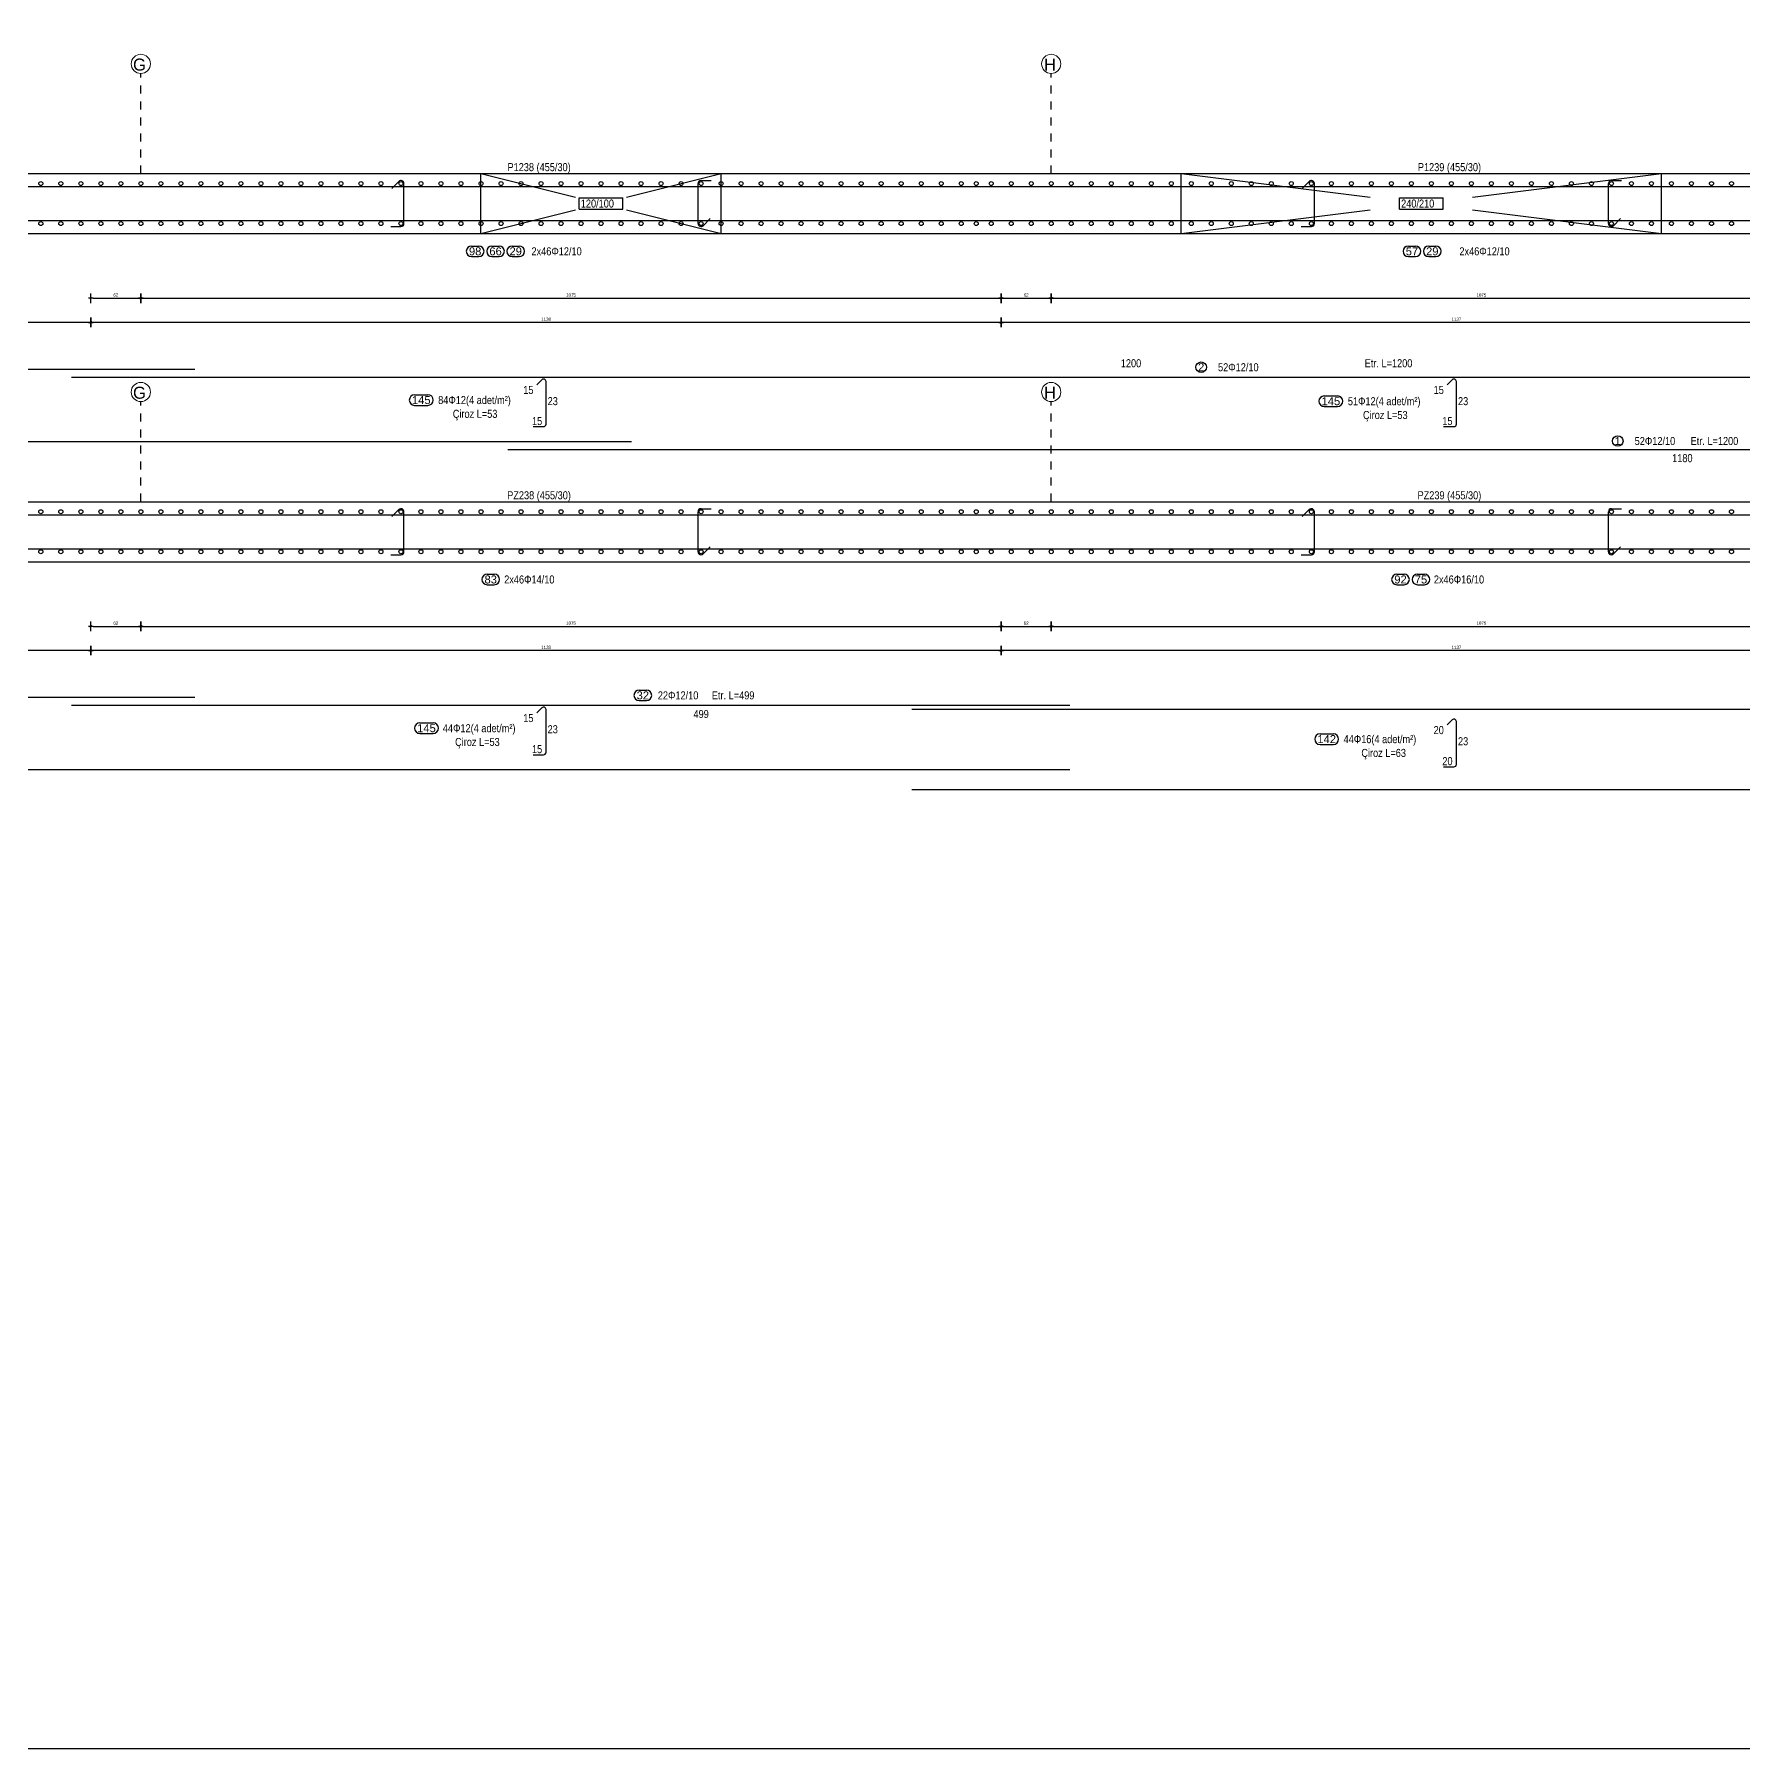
# Model space of a CAD drawing. Header units: metres. Extents: x 419734 to 420376, y 4564732 to 4565123.
# Drawn here: x 420136.75 to 420158.11, y 4564863.89 to 4564885.31 of the extents above; entities that cross this region are included whole.
import ezdxf

# ---------------------------------------------------------------- set-up
doc = ezdxf.new("R2010")
doc.units = ezdxf.units.M
doc.linetypes.add('TRATTO-PUNTO', pattern=[1, 0.5, -0.25, 0, -0.25])
doc.layers.get('Defpoints').update_dxf_attribs({"color": 5})
for name, color, linetype in [('Standart', 7, 'Continuous'), ('SW_ASSI', 7, 'TRATTO-PUNTO'), ('SW_DIM', 33, 'Continuous'), ('SW_SEZIONI-ARMATURA', 3, 'Continuous'), ('SW_SEZIONI_CARPENTERIA', 4, 'Continuous'), ('SW_TXT_TESTI', 1, 'Continuous'), ('SW_VISTE', 1, 'Continuous')]:
    doc.layers.add(name, color=color, linetype=linetype)
doc.styles.add('arial_1_18', font='arial.ttf', dxfattribs={"height": 0.2})
doc.styles.add('SWS', font='ARIALN.TTF')
doc.dimstyles.new('DIM-SW-20_cm', dxfattribs={"dimtxt": 0.04, "dimasz": 0.03, "dimexe": 0.125, "dimexo": 0.125, "dimgap": 0.02, "dimtad": 1, "dimdec": 0, "dimlfac": 100, "dimzin": 1, "dimdsep": 46, "dimtxsty": 'SWS', "dimblk1": 'D', "dimblk2": 'D', "dimsah": 1, "dimcen": 0.003, "dimdle": 0.0625, "dimse1": 1, "dimse2": 1, "dimclrd": 256, "dimclre": 256, "dimclrt": 256, "dimazin": 0, "dimtfac": 0.75, "dimtdec": 0, "dimtmove": 1, "dimatfit": 3, "dimldrblk": 'D', "dimfxl": 0.125, "dimtvp": 1.5, "dimtolj": 1, "dimtzin": 0, "dimarcsym": 0})

# ---------------------------------------------------------------- blocks, each defined once
blk = doc.blocks.new('D')
for p, q in [((-1, 0), (1, 0)), ((0, 2), (0, -2))]:
    blk.add_line(p, q)
at = {"const_width": 0.141}
blk.add_lwpolyline([(0.48, 0.48), (-0.48, -0.48)], dxfattribs=at)
blk = doc.blocks.new('*D1572')
at = {"layer": 'Defpoints', "color": 0, "transparency": 16777216}
for p in [(420137.455, 4564882.066), (420138.08, 4564882.066), (420138.08, 4564882.016)]:
    blk.add_point(p, dxfattribs=at)
at = {"layer": 'SW_DIM', "lineweight": -2, "transparency": 16777216}
blk.add_line((420137.485, 4564882.016), (420138.05, 4564882.016), dxfattribs=at)
at = {"layer": 'SW_DIM', "lineweight": -2, "transparency": 16777216, "xscale": 0.03, "yscale": 0.03, "zscale": 0.03, "rotation": 180}
blk.add_blockref('D', (420137.455, 4564882.016), dxfattribs=at)
at = {"layer": 'SW_DIM', "lineweight": -2, "transparency": 16777216, "xscale": 0.03, "yscale": 0.03, "zscale": 0.03}
blk.add_blockref('D', (420138.08, 4564882.016), dxfattribs=at)
at = {"layer": 'SW_DIM', "transparency": 16777216, "insert": (420137.767, 4564882.056), "char_height": 0.04, "attachment_point": 5, "style": 'SWS'}
blk.add_mtext('\\A1;62', dxfattribs=at)
blk = doc.blocks.new('*D1573')
at = {"layer": 'Defpoints', "color": 0, "transparency": 16777216}
for p in [(420138.08, 4564882.066), (420148.83, 4564882.066), (420148.83, 4564882.016)]:
    blk.add_point(p, dxfattribs=at)
at = {"layer": 'SW_DIM', "lineweight": -2, "transparency": 16777216}
blk.add_line((420138.11, 4564882.016), (420148.8, 4564882.016), dxfattribs=at)
at = {"layer": 'SW_DIM', "lineweight": -2, "transparency": 16777216, "xscale": 0.03, "yscale": 0.03, "zscale": 0.03, "rotation": 180}
blk.add_blockref('D', (420138.08, 4564882.016), dxfattribs=at)
at = {"layer": 'SW_DIM', "lineweight": -2, "transparency": 16777216, "xscale": 0.03, "yscale": 0.03, "zscale": 0.03}
blk.add_blockref('D', (420148.83, 4564882.016), dxfattribs=at)
at = {"layer": 'SW_DIM', "transparency": 16777216, "insert": (420143.455, 4564882.056), "char_height": 0.04, "attachment_point": 5, "style": 'SWS'}
blk.add_mtext('\\A1;1075', dxfattribs=at)
blk = doc.blocks.new('*D1574')
at = {"layer": 'Defpoints', "color": 0, "transparency": 16777216}
for p in [(420148.83, 4564882.066), (420149.455, 4564882.066), (420149.455, 4564882.016)]:
    blk.add_point(p, dxfattribs=at)
at = {"layer": 'SW_DIM', "lineweight": -2, "transparency": 16777216}
blk.add_line((420148.86, 4564882.016), (420149.425, 4564882.016), dxfattribs=at)
at = {"layer": 'SW_DIM', "lineweight": -2, "transparency": 16777216, "xscale": 0.03, "yscale": 0.03, "zscale": 0.03, "rotation": 180}
blk.add_blockref('D', (420148.83, 4564882.016), dxfattribs=at)
at = {"layer": 'SW_DIM', "lineweight": -2, "transparency": 16777216, "xscale": 0.03, "yscale": 0.03, "zscale": 0.03}
blk.add_blockref('D', (420149.455, 4564882.016), dxfattribs=at)
at = {"layer": 'SW_DIM', "transparency": 16777216, "insert": (420149.142, 4564882.056), "char_height": 0.04, "attachment_point": 5, "style": 'SWS'}
blk.add_mtext('\\A1;62', dxfattribs=at)
blk = doc.blocks.new('*D1575')
at = {"layer": 'Defpoints', "color": 0, "transparency": 16777216}
for p in [(420149.455, 4564882.066), (420160.205, 4564882.066), (420160.205, 4564882.016)]:
    blk.add_point(p, dxfattribs=at)
at = {"layer": 'SW_DIM', "lineweight": -2, "transparency": 16777216}
blk.add_line((420149.485, 4564882.016), (420160.175, 4564882.016), dxfattribs=at)
at = {"layer": 'SW_DIM', "lineweight": -2, "transparency": 16777216, "xscale": 0.03, "yscale": 0.03, "zscale": 0.03, "rotation": 180}
blk.add_blockref('D', (420149.455, 4564882.016), dxfattribs=at)
at = {"layer": 'SW_DIM', "lineweight": -2, "transparency": 16777216, "xscale": 0.03, "yscale": 0.03, "zscale": 0.03}
blk.add_blockref('D', (420160.205, 4564882.016), dxfattribs=at)
at = {"layer": 'SW_DIM', "transparency": 16777216, "insert": (420154.83, 4564882.056), "char_height": 0.04, "attachment_point": 5, "style": 'SWS'}
blk.add_mtext('\\A1;1075', dxfattribs=at)
blk = doc.blocks.new('*D1579')
at = {"layer": 'Defpoints', "color": 0, "transparency": 16777216}
for p in [(420148.83, 4564881.764), (420148.83, 4564881.714), (420160.205, 4564881.764)]:
    blk.add_point(p, dxfattribs=at)
at = {"layer": 'SW_DIM', "lineweight": -2, "transparency": 16777216}
blk.add_line((420160.175, 4564881.714), (420148.86, 4564881.714), dxfattribs=at)
at = {"layer": 'SW_DIM', "lineweight": -2, "transparency": 16777216, "xscale": 0.03, "yscale": 0.03, "zscale": 0.03, "rotation": 180}
blk.add_blockref('D', (420148.83, 4564881.714), dxfattribs=at)
at = {"layer": 'SW_DIM', "lineweight": -2, "transparency": 16777216, "xscale": 0.03, "yscale": 0.03, "zscale": 0.03}
blk.add_blockref('D', (420160.205, 4564881.714), dxfattribs=at)
at = {"layer": 'SW_DIM', "transparency": 16777216, "insert": (420154.518, 4564881.754), "char_height": 0.04, "attachment_point": 5, "style": 'SWS'}
blk.add_mtext('\\A1;1137', dxfattribs=at)
blk = doc.blocks.new('*D1580')
at = {"layer": 'Defpoints', "color": 0, "transparency": 16777216}
for p in [(420137.455, 4564881.764), (420137.455, 4564881.714), (420148.83, 4564881.764)]:
    blk.add_point(p, dxfattribs=at)
at = {"layer": 'SW_DIM', "lineweight": -2, "transparency": 16777216}
blk.add_line((420148.8, 4564881.714), (420137.485, 4564881.714), dxfattribs=at)
at = {"layer": 'SW_DIM', "lineweight": -2, "transparency": 16777216, "xscale": 0.03, "yscale": 0.03, "zscale": 0.03, "rotation": 180}
blk.add_blockref('D', (420137.455, 4564881.714), dxfattribs=at)
at = {"layer": 'SW_DIM', "lineweight": -2, "transparency": 16777216, "xscale": 0.03, "yscale": 0.03, "zscale": 0.03}
blk.add_blockref('D', (420148.83, 4564881.714), dxfattribs=at)
at = {"layer": 'SW_DIM', "transparency": 16777216, "insert": (420143.143, 4564881.754), "char_height": 0.04, "attachment_point": 5, "style": 'SWS'}
blk.add_mtext('\\A1;1138', dxfattribs=at)
blk = doc.blocks.new('*D1581')
at = {"layer": 'Defpoints', "color": 0, "transparency": 16777216}
for p in [(420125.142, 4564881.764), (420125.142, 4564881.714), (420137.455, 4564881.764)]:
    blk.add_point(p, dxfattribs=at)
at = {"layer": 'SW_DIM', "lineweight": -2, "transparency": 16777216}
blk.add_line((420137.425, 4564881.714), (420125.172, 4564881.714), dxfattribs=at)
at = {"layer": 'SW_DIM', "lineweight": -2, "transparency": 16777216, "xscale": 0.03, "yscale": 0.03, "zscale": 0.03, "rotation": 180}
blk.add_blockref('D', (420125.142, 4564881.714), dxfattribs=at)
at = {"layer": 'SW_DIM', "lineweight": -2, "transparency": 16777216, "xscale": 0.03, "yscale": 0.03, "zscale": 0.03}
blk.add_blockref('D', (420137.455, 4564881.714), dxfattribs=at)
at = {"layer": 'SW_DIM', "transparency": 16777216, "insert": (420131.299, 4564881.754), "char_height": 0.04, "attachment_point": 5, "style": 'SWS'}
blk.add_mtext('\\A1;1231', dxfattribs=at)
blk = doc.blocks.new('*D1585')
at = {"layer": 'Defpoints', "color": 0, "transparency": 16777216}
for p in [(420148.83, 4564877.664), (420148.83, 4564877.614), (420160.205, 4564877.664)]:
    blk.add_point(p, dxfattribs=at)
at = {"layer": 'SW_DIM', "lineweight": -2, "transparency": 16777216}
blk.add_line((420160.175, 4564877.614), (420148.86, 4564877.614), dxfattribs=at)
at = {"layer": 'SW_DIM', "lineweight": -2, "transparency": 16777216, "xscale": 0.03, "yscale": 0.03, "zscale": 0.03, "rotation": 180}
blk.add_blockref('D', (420148.83, 4564877.614), dxfattribs=at)
at = {"layer": 'SW_DIM', "lineweight": -2, "transparency": 16777216, "xscale": 0.03, "yscale": 0.03, "zscale": 0.03}
blk.add_blockref('D', (420160.205, 4564877.614), dxfattribs=at)
at = {"layer": 'SW_DIM', "transparency": 16777216, "insert": (420154.518, 4564877.654), "char_height": 0.04, "attachment_point": 5, "style": 'SWS'}
blk.add_mtext('\\A1;1137', dxfattribs=at)
blk = doc.blocks.new('*D1586')
at = {"layer": 'Defpoints', "color": 0, "transparency": 16777216}
for p in [(420137.455, 4564877.664), (420137.455, 4564877.614), (420148.83, 4564877.664)]:
    blk.add_point(p, dxfattribs=at)
at = {"layer": 'SW_DIM', "lineweight": -2, "transparency": 16777216}
blk.add_line((420148.8, 4564877.614), (420137.485, 4564877.614), dxfattribs=at)
at = {"layer": 'SW_DIM', "lineweight": -2, "transparency": 16777216, "xscale": 0.03, "yscale": 0.03, "zscale": 0.03, "rotation": 180}
blk.add_blockref('D', (420137.455, 4564877.614), dxfattribs=at)
at = {"layer": 'SW_DIM', "lineweight": -2, "transparency": 16777216, "xscale": 0.03, "yscale": 0.03, "zscale": 0.03}
blk.add_blockref('D', (420148.83, 4564877.614), dxfattribs=at)
at = {"layer": 'SW_DIM', "transparency": 16777216, "insert": (420143.143, 4564877.654), "char_height": 0.04, "attachment_point": 5, "style": 'SWS'}
blk.add_mtext('\\A1;1138', dxfattribs=at)
blk = doc.blocks.new('*D1587')
at = {"layer": 'Defpoints', "color": 0, "transparency": 16777216}
for p in [(420125.142, 4564877.664), (420125.142, 4564877.614), (420137.455, 4564877.664)]:
    blk.add_point(p, dxfattribs=at)
at = {"layer": 'SW_DIM', "lineweight": -2, "transparency": 16777216}
blk.add_line((420137.425, 4564877.614), (420125.172, 4564877.614), dxfattribs=at)
at = {"layer": 'SW_DIM', "lineweight": -2, "transparency": 16777216, "xscale": 0.03, "yscale": 0.03, "zscale": 0.03, "rotation": 180}
blk.add_blockref('D', (420125.142, 4564877.614), dxfattribs=at)
at = {"layer": 'SW_DIM', "lineweight": -2, "transparency": 16777216, "xscale": 0.03, "yscale": 0.03, "zscale": 0.03}
blk.add_blockref('D', (420137.455, 4564877.614), dxfattribs=at)
at = {"layer": 'SW_DIM', "transparency": 16777216, "insert": (420131.299, 4564877.654), "char_height": 0.04, "attachment_point": 5, "style": 'SWS'}
blk.add_mtext('\\A1;1231', dxfattribs=at)
blk = doc.blocks.new('*D1588')
at = {"layer": 'Defpoints', "color": 0, "transparency": 16777216}
for p in [(420137.455, 4564877.966), (420138.08, 4564877.966), (420138.08, 4564877.916)]:
    blk.add_point(p, dxfattribs=at)
at = {"layer": 'SW_DIM', "lineweight": -2, "transparency": 16777216}
blk.add_line((420137.485, 4564877.916), (420138.05, 4564877.916), dxfattribs=at)
at = {"layer": 'SW_DIM', "lineweight": -2, "transparency": 16777216, "xscale": 0.03, "yscale": 0.03, "zscale": 0.03, "rotation": 180}
blk.add_blockref('D', (420137.455, 4564877.916), dxfattribs=at)
at = {"layer": 'SW_DIM', "lineweight": -2, "transparency": 16777216, "xscale": 0.03, "yscale": 0.03, "zscale": 0.03}
blk.add_blockref('D', (420138.08, 4564877.916), dxfattribs=at)
at = {"layer": 'SW_DIM', "transparency": 16777216, "insert": (420137.767, 4564877.956), "char_height": 0.04, "attachment_point": 5, "style": 'SWS'}
blk.add_mtext('\\A1;62', dxfattribs=at)
blk = doc.blocks.new('*D1589')
at = {"layer": 'Defpoints', "color": 0, "transparency": 16777216}
for p in [(420138.08, 4564877.966), (420148.83, 4564877.966), (420148.83, 4564877.916)]:
    blk.add_point(p, dxfattribs=at)
at = {"layer": 'SW_DIM', "lineweight": -2, "transparency": 16777216}
blk.add_line((420138.11, 4564877.916), (420148.8, 4564877.916), dxfattribs=at)
at = {"layer": 'SW_DIM', "lineweight": -2, "transparency": 16777216, "xscale": 0.03, "yscale": 0.03, "zscale": 0.03, "rotation": 180}
blk.add_blockref('D', (420138.08, 4564877.916), dxfattribs=at)
at = {"layer": 'SW_DIM', "lineweight": -2, "transparency": 16777216, "xscale": 0.03, "yscale": 0.03, "zscale": 0.03}
blk.add_blockref('D', (420148.83, 4564877.916), dxfattribs=at)
at = {"layer": 'SW_DIM', "transparency": 16777216, "insert": (420143.455, 4564877.956), "char_height": 0.04, "attachment_point": 5, "style": 'SWS'}
blk.add_mtext('\\A1;1075', dxfattribs=at)
blk = doc.blocks.new('*D1590')
at = {"layer": 'Defpoints', "color": 0, "transparency": 16777216}
for p in [(420148.83, 4564877.966), (420149.455, 4564877.966), (420149.455, 4564877.916)]:
    blk.add_point(p, dxfattribs=at)
at = {"layer": 'SW_DIM', "lineweight": -2, "transparency": 16777216}
blk.add_line((420148.86, 4564877.916), (420149.425, 4564877.916), dxfattribs=at)
at = {"layer": 'SW_DIM', "lineweight": -2, "transparency": 16777216, "xscale": 0.03, "yscale": 0.03, "zscale": 0.03, "rotation": 180}
blk.add_blockref('D', (420148.83, 4564877.916), dxfattribs=at)
at = {"layer": 'SW_DIM', "lineweight": -2, "transparency": 16777216, "xscale": 0.03, "yscale": 0.03, "zscale": 0.03}
blk.add_blockref('D', (420149.455, 4564877.916), dxfattribs=at)
at = {"layer": 'SW_DIM', "transparency": 16777216, "insert": (420149.142, 4564877.956), "char_height": 0.04, "attachment_point": 5, "style": 'SWS'}
blk.add_mtext('\\A1;62', dxfattribs=at)
blk = doc.blocks.new('*D1591')
at = {"layer": 'Defpoints', "color": 0, "transparency": 16777216}
for p in [(420149.455, 4564877.966), (420160.205, 4564877.966), (420160.205, 4564877.916)]:
    blk.add_point(p, dxfattribs=at)
at = {"layer": 'SW_DIM', "lineweight": -2, "transparency": 16777216}
blk.add_line((420149.485, 4564877.916), (420160.175, 4564877.916), dxfattribs=at)
at = {"layer": 'SW_DIM', "lineweight": -2, "transparency": 16777216, "xscale": 0.03, "yscale": 0.03, "zscale": 0.03, "rotation": 180}
blk.add_blockref('D', (420149.455, 4564877.916), dxfattribs=at)
at = {"layer": 'SW_DIM', "lineweight": -2, "transparency": 16777216, "xscale": 0.03, "yscale": 0.03, "zscale": 0.03}
blk.add_blockref('D', (420160.205, 4564877.916), dxfattribs=at)
at = {"layer": 'SW_DIM', "transparency": 16777216, "insert": (420154.83, 4564877.956), "char_height": 0.04, "attachment_point": 5, "style": 'SWS'}
blk.add_mtext('\\A1;1075', dxfattribs=at)

msp = doc.modelspace()

# ---------------------------------------------------------------- linework, layer by layer
at = {"color": 0, "linetype": 'Continuous', "lineweight": 5}
for centre in [(420138.07959, 4564884.94384), (420149.45459, 4564884.94384), (420138.07959, 4564880.84384), (420149.45459, 4564880.84384)]:
    msp.add_circle(centre, 0.12, dxfattribs=at)
at = {"layer": 'Standart', "color": 2}
msp.add_lwpolyline([(420376.27637, 4564863.89188), (419946.10266, 4564863.89188), (419946.10266, 4564905.93855)], dxfattribs=at)
at = {"layer": 'SW_ASSI', "ltscale": 0.2}
for points in [[(420138.07959, 4564883.57384), (420138.07959, 4564884.82384)], [(420149.45459, 4564883.57384), (420149.45459, 4564884.82384)], [(420138.07959, 4564879.47384), (420138.07959, 4564880.72384)], [(420149.45459, 4564879.47384), (420149.45459, 4564880.72384)]]:
    msp.add_lwpolyline(points, dxfattribs=at)
at = {"layer": 'SW_SEZIONI-ARMATURA'}
for points in [[(420109.32959, 4564883.41134), (420172.09209, 4564883.41134)], [(420141.21521, 4564883.38697), (420141.30359, 4564883.47536)], [(420141.36761, 4564882.94884), (420141.36761, 4564883.44884)], [(420145.04261, 4564882.94884), (420145.04261, 4564883.44884)], [(420145.08011, 4564883.48634), (420145.20511, 4564883.48634)], [(420152.59021, 4564883.38697), (420152.67859, 4564883.47536)], [(420152.74261, 4564882.94884), (420152.74261, 4564883.44884)], [(420156.41761, 4564882.94884), (420156.41761, 4564883.44884)], [(420156.45511, 4564883.48634), (420156.58011, 4564883.48634)], [(420109.29209, 4564882.98634), (420172.05459, 4564882.98634)], [(420141.20511, 4564882.91134), (420141.33011, 4564882.91134)], [(420145.10663, 4564882.92233), (420145.19502, 4564883.01072)], [(420152.58011, 4564882.91134), (420152.70511, 4564882.91134)], [(420156.48163, 4564882.92233), (420156.57002, 4564883.01072)], [(420142.21217, 4564882.66784), (420142.30155, 4564882.66784)], [(420142.46714, 4564882.66784), (420142.55652, 4564882.66784)], [(420142.71882, 4564882.66784), (420142.8082, 4564882.66784)], [(420153.91777, 4564882.66784), (420154.00715, 4564882.66784)], [(420154.17151, 4564882.66784), (420154.26089, 4564882.66784)], [(420142.21217, 4564882.53584), (420142.30155, 4564882.53584)], [(420142.46714, 4564882.53584), (420142.55652, 4564882.53584)], [(420142.71882, 4564882.53584), (420142.8082, 4564882.53584)], [(420153.91777, 4564882.53584), (420154.00715, 4564882.53584)], [(420154.17151, 4564882.53584), (420154.26089, 4564882.53584)], [(420109.28459, 4564881.13134), (420138.75459, 4564881.13134)], [(420137.21145, 4564881.03134), (420167.21145, 4564881.03134)], [(420143.02771, 4564880.93394), (420143.0914, 4564880.99763)], [(420143.14261, 4564880.44134), (420143.14261, 4564880.97642)], [(420154.40271, 4564880.93394), (420154.4664, 4564880.99763)], [(420154.51761, 4564880.44134), (420154.51761, 4564880.97642)], [(420141.5, 4564880.80944), (420141.66708, 4564880.80944)], [(420152.86581, 4564880.79498), (420153.03289, 4564880.79498)], [(420141.5, 4564880.67744), (420141.66708, 4564880.67744)], [(420152.86581, 4564880.66298), (420153.03289, 4564880.66298)], [(420142.98011, 4564880.41134), (420143.11261, 4564880.41134)], [(420154.35511, 4564880.41134), (420154.48761, 4564880.41134)], [(420114.21024, 4564880.22634), (420144.21024, 4564880.22634)], [(420142.66709, 4564880.12634), (420172.13709, 4564880.12634)], [(420109.32959, 4564879.31134), (420172.09209, 4564879.31134)], [(420141.21521, 4564879.28697), (420141.30359, 4564879.37536)], [(420141.36761, 4564878.84884), (420141.36761, 4564879.34884)], [(420145.04261, 4564878.84884), (420145.04261, 4564879.34884)], [(420145.08011, 4564879.38634), (420145.20511, 4564879.38634)], [(420152.59021, 4564879.28697), (420152.67859, 4564879.37536)], [(420152.74261, 4564878.84884), (420152.74261, 4564879.34884)], [(420156.41761, 4564878.84884), (420156.41761, 4564879.34884)], [(420156.45511, 4564879.38634), (420156.58011, 4564879.38634)], [(420109.29209, 4564878.88634), (420172.05459, 4564878.88634)], [(420141.20511, 4564878.81134), (420141.33011, 4564878.81134)], [(420145.10663, 4564878.82233), (420145.19502, 4564878.91072)], [(420152.58011, 4564878.81134), (420152.70511, 4564878.81134)], [(420156.48163, 4564878.82233), (420156.57002, 4564878.91072)], [(420142.40678, 4564878.56784), (420142.49617, 4564878.56784)], [(420142.40678, 4564878.43584), (420142.49617, 4564878.43584)], [(420153.77454, 4564878.56784), (420153.86392, 4564878.56784)], [(420153.77454, 4564878.43584), (420153.86392, 4564878.43584)], [(420154.03034, 4564878.56784), (420154.11972, 4564878.56784)], [(420154.03034, 4564878.43584), (420154.11972, 4564878.43584)], [(420144.30734, 4564877.11934), (420144.39672, 4564877.11934)], [(420109.28459, 4564877.03134), (420138.75459, 4564877.03134)], [(420137.21145, 4564876.93134), (420149.68919, 4564876.93134)], [(420143.02771, 4564876.83394), (420143.0914, 4564876.89763)], [(420144.30734, 4564876.98734), (420144.39672, 4564876.98734)], [(420147.71385, 4564876.88134), (420172.13709, 4564876.88134)], [(420141.565, 4564876.70931), (420141.73208, 4564876.70931)], [(420143.14261, 4564876.34134), (420143.14261, 4564876.87642)], [(420154.40271, 4564876.68394), (420154.4664, 4564876.74763)], [(420154.51761, 4564876.19134), (420154.51761, 4564876.72642)], [(420141.565, 4564876.57731), (420141.73208, 4564876.57731)], [(420152.81346, 4564876.57247), (420152.98053, 4564876.57247)], [(420142.98011, 4564876.31134), (420143.11261, 4564876.31134)], [(420152.81346, 4564876.44047), (420152.98053, 4564876.44047)], [(420119.68919, 4564876.12634), (420149.68919, 4564876.12634)], [(420154.35511, 4564876.16134), (420154.48761, 4564876.16134)], [(420147.71385, 4564875.87634), (420172.13709, 4564875.87634)]]:
    msp.add_lwpolyline(points, dxfattribs=at)
for centre, radius in [((420136.83011, 4564883.44884), 0.025), ((420137.08011, 4564883.44884), 0.025), ((420137.33011, 4564883.44884), 0.025), ((420137.58011, 4564883.44884), 0.025), ((420137.83011, 4564883.44884), 0.025), ((420138.08011, 4564883.44884), 0.025), ((420138.33011, 4564883.44884), 0.025), ((420138.58011, 4564883.44884), 0.025), ((420138.83011, 4564883.44884), 0.025), ((420139.08011, 4564883.44884), 0.025), ((420139.33011, 4564883.44884), 0.025), ((420139.58011, 4564883.44884), 0.025), ((420139.83011, 4564883.44884), 0.025), ((420140.08011, 4564883.44884), 0.025), ((420140.33011, 4564883.44884), 0.025), ((420140.58011, 4564883.44884), 0.025), ((420140.83011, 4564883.44884), 0.025), ((420141.08011, 4564883.44884), 0.025), ((420141.33011, 4564883.44884), 0.025), ((420141.58011, 4564883.44884), 0.025), ((420141.83011, 4564883.44884), 0.025), ((420142.08011, 4564883.44884), 0.025), ((420142.33011, 4564883.44884), 0.025), ((420142.58011, 4564883.44884), 0.025), ((420142.83011, 4564883.44884), 0.025), ((420143.08011, 4564883.44884), 0.025), ((420143.33011, 4564883.44884), 0.025), ((420143.58011, 4564883.44884), 0.025), ((420143.83011, 4564883.44884), 0.025), ((420144.08011, 4564883.44884), 0.025), ((420144.33011, 4564883.44884), 0.025), ((420144.58011, 4564883.44884), 0.025), ((420144.83011, 4564883.44884), 0.025), ((420145.08011, 4564883.44884), 0.025), ((420145.33011, 4564883.44884), 0.025), ((420145.58011, 4564883.44884), 0.025), ((420145.83011, 4564883.44884), 0.025), ((420146.08011, 4564883.44884), 0.025), ((420146.33011, 4564883.44884), 0.025), ((420146.58011, 4564883.44884), 0.025), ((420146.83011, 4564883.44884), 0.025), ((420147.08011, 4564883.44884), 0.025), ((420147.33011, 4564883.44884), 0.025), ((420147.58011, 4564883.44884), 0.025), ((420147.83011, 4564883.44884), 0.025), ((420148.08011, 4564883.44884), 0.025), ((420148.33011, 4564883.44884), 0.025), ((420148.51761, 4564883.44884), 0.025), ((420148.70511, 4564883.44884), 0.025), ((420148.95511, 4564883.44884), 0.025), ((420149.20511, 4564883.44884), 0.025), ((420149.45511, 4564883.44884), 0.025), ((420149.70511, 4564883.44884), 0.025), ((420149.95511, 4564883.44884), 0.025), ((420150.20511, 4564883.44884), 0.025), ((420150.45511, 4564883.44884), 0.025), ((420150.70511, 4564883.44884), 0.025), ((420150.95511, 4564883.44884), 0.025), ((420151.20511, 4564883.44884), 0.025), ((420151.45511, 4564883.44884), 0.025), ((420151.70511, 4564883.44884), 0.025), ((420151.95511, 4564883.44884), 0.025), ((420152.20511, 4564883.44884), 0.025), ((420152.45511, 4564883.44884), 0.025), ((420152.70511, 4564883.44884), 0.025), ((420152.95511, 4564883.44884), 0.025), ((420153.20511, 4564883.44884), 0.025), ((420153.45511, 4564883.44884), 0.025), ((420153.70511, 4564883.44884), 0.025), ((420153.95511, 4564883.44884), 0.025), ((420154.20511, 4564883.44884), 0.025), ((420154.45511, 4564883.44884), 0.025), ((420154.70511, 4564883.44884), 0.025), ((420154.95511, 4564883.44884), 0.025), ((420155.20511, 4564883.44884), 0.025), ((420155.45511, 4564883.44884), 0.025), ((420155.70511, 4564883.44884), 0.025), ((420155.95511, 4564883.44884), 0.025), ((420156.20511, 4564883.44884), 0.025), ((420156.45511, 4564883.44884), 0.025), ((420156.70511, 4564883.44884), 0.025), ((420156.95511, 4564883.44884), 0.025), ((420157.20511, 4564883.44884), 0.025), ((420157.45511, 4564883.44884), 0.025), ((420157.70511, 4564883.44884), 0.025), ((420157.95511, 4564883.44884), 0.025), ((420136.83011, 4564882.94884), 0.025), ((420137.08011, 4564882.94884), 0.025), ((420137.33011, 4564882.94884), 0.025), ((420137.58011, 4564882.94884), 0.025), ((420137.83011, 4564882.94884), 0.025), ((420138.08011, 4564882.94884), 0.025), ((420138.33011, 4564882.94884), 0.025), ((420138.58011, 4564882.94884), 0.025), ((420138.83011, 4564882.94884), 0.025), ((420139.08011, 4564882.94884), 0.025), ((420139.33011, 4564882.94884), 0.025), ((420139.58011, 4564882.94884), 0.025), ((420139.83011, 4564882.94884), 0.025), ((420140.08011, 4564882.94884), 0.025), ((420140.33011, 4564882.94884), 0.025), ((420140.58011, 4564882.94884), 0.025), ((420140.83011, 4564882.94884), 0.025), ((420141.08011, 4564882.94884), 0.025), ((420141.33011, 4564882.94884), 0.025), ((420141.58011, 4564882.94884), 0.025), ((420141.83011, 4564882.94884), 0.025), ((420142.08011, 4564882.94884), 0.025), ((420142.33011, 4564882.94884), 0.025), ((420142.58011, 4564882.94884), 0.025), ((420142.83011, 4564882.94884), 0.025), ((420143.08011, 4564882.94884), 0.025), ((420143.33011, 4564882.94884), 0.025), ((420143.58011, 4564882.94884), 0.025), ((420143.83011, 4564882.94884), 0.025), ((420144.08011, 4564882.94884), 0.025), ((420144.33011, 4564882.94884), 0.025), ((420144.58011, 4564882.94884), 0.025), ((420144.83011, 4564882.94884), 0.025), ((420145.08011, 4564882.94884), 0.025), ((420145.33011, 4564882.94884), 0.025), ((420145.58011, 4564882.94884), 0.025), ((420145.83011, 4564882.94884), 0.025), ((420146.08011, 4564882.94884), 0.025), ((420146.33011, 4564882.94884), 0.025), ((420146.58011, 4564882.94884), 0.025), ((420146.83011, 4564882.94884), 0.025), ((420147.08011, 4564882.94884), 0.025), ((420147.33011, 4564882.94884), 0.025), ((420147.58011, 4564882.94884), 0.025), ((420147.83011, 4564882.94884), 0.025), ((420148.08011, 4564882.94884), 0.025), ((420148.33011, 4564882.94884), 0.025), ((420148.51761, 4564882.94884), 0.025), ((420148.70511, 4564882.94884), 0.025), ((420148.95511, 4564882.94884), 0.025), ((420149.20511, 4564882.94884), 0.025), ((420149.45511, 4564882.94884), 0.025), ((420149.70511, 4564882.94884), 0.025), ((420149.95511, 4564882.94884), 0.025), ((420150.20511, 4564882.94884), 0.025), ((420150.45511, 4564882.94884), 0.025), ((420150.70511, 4564882.94884), 0.025), ((420150.95511, 4564882.94884), 0.025), ((420151.20511, 4564882.94884), 0.025), ((420151.45511, 4564882.94884), 0.025), ((420151.70511, 4564882.94884), 0.025), ((420151.95511, 4564882.94884), 0.025), ((420152.20511, 4564882.94884), 0.025), ((420152.45511, 4564882.94884), 0.025), ((420152.70511, 4564882.94884), 0.025), ((420152.95511, 4564882.94884), 0.025), ((420153.20511, 4564882.94884), 0.025), ((420153.45511, 4564882.94884), 0.025), ((420153.70511, 4564882.94884), 0.025), ((420153.95511, 4564882.94884), 0.025), ((420154.20511, 4564882.94884), 0.025), ((420154.45511, 4564882.94884), 0.025), ((420154.70511, 4564882.94884), 0.025), ((420154.95511, 4564882.94884), 0.025), ((420155.20511, 4564882.94884), 0.025), ((420155.45511, 4564882.94884), 0.025), ((420155.70511, 4564882.94884), 0.025), ((420155.95511, 4564882.94884), 0.025), ((420156.20511, 4564882.94884), 0.025), ((420156.45511, 4564882.94884), 0.025), ((420156.70511, 4564882.94884), 0.025), ((420156.95511, 4564882.94884), 0.025), ((420157.20511, 4564882.94884), 0.025), ((420157.45511, 4564882.94884), 0.025), ((420157.70511, 4564882.94884), 0.025), ((420157.95511, 4564882.94884), 0.025), ((420151.3285, 4564881.15334), 0.066), ((420156.53415, 4564880.23153), 0.066), ((420136.83011, 4564879.34884), 0.025), ((420137.08011, 4564879.34884), 0.025), ((420137.33011, 4564879.34884), 0.025), ((420137.58011, 4564879.34884), 0.025), ((420137.83011, 4564879.34884), 0.025), ((420138.08011, 4564879.34884), 0.025), ((420138.33011, 4564879.34884), 0.025), ((420138.58011, 4564879.34884), 0.025), ((420138.83011, 4564879.34884), 0.025), ((420139.08011, 4564879.34884), 0.025), ((420139.33011, 4564879.34884), 0.025), ((420139.58011, 4564879.34884), 0.025), ((420139.83011, 4564879.34884), 0.025), ((420140.08011, 4564879.34884), 0.025), ((420140.33011, 4564879.34884), 0.025), ((420140.58011, 4564879.34884), 0.025), ((420140.83011, 4564879.34884), 0.025), ((420141.08011, 4564879.34884), 0.025), ((420141.33011, 4564879.34884), 0.025), ((420141.58011, 4564879.34884), 0.025), ((420141.83011, 4564879.34884), 0.025), ((420142.08011, 4564879.34884), 0.025), ((420142.33011, 4564879.34884), 0.025), ((420142.58011, 4564879.34884), 0.025), ((420142.83011, 4564879.34884), 0.025), ((420143.08011, 4564879.34884), 0.025), ((420143.33011, 4564879.34884), 0.025), ((420143.58011, 4564879.34884), 0.025), ((420143.83011, 4564879.34884), 0.025), ((420144.08011, 4564879.34884), 0.025), ((420144.33011, 4564879.34884), 0.025), ((420144.58011, 4564879.34884), 0.025), ((420144.83011, 4564879.34884), 0.025), ((420145.08011, 4564879.34884), 0.025), ((420145.33011, 4564879.34884), 0.025), ((420145.58011, 4564879.34884), 0.025), ((420145.83011, 4564879.34884), 0.025), ((420146.08011, 4564879.34884), 0.025), ((420146.33011, 4564879.34884), 0.025), ((420146.58011, 4564879.34884), 0.025), ((420146.83011, 4564879.34884), 0.025), ((420147.08011, 4564879.34884), 0.025), ((420147.33011, 4564879.34884), 0.025), ((420147.58011, 4564879.34884), 0.025), ((420147.83011, 4564879.34884), 0.025), ((420148.08011, 4564879.34884), 0.025), ((420148.33011, 4564879.34884), 0.025), ((420148.51761, 4564879.34884), 0.025), ((420148.70511, 4564879.34884), 0.025), ((420148.95511, 4564879.34884), 0.025), ((420149.20511, 4564879.34884), 0.025), ((420149.45511, 4564879.34884), 0.025), ((420149.70511, 4564879.34884), 0.025), ((420149.95511, 4564879.34884), 0.025), ((420150.20511, 4564879.34884), 0.025), ((420150.45511, 4564879.34884), 0.025), ((420150.70511, 4564879.34884), 0.025), ((420150.95511, 4564879.34884), 0.025), ((420151.20511, 4564879.34884), 0.025), ((420151.45511, 4564879.34884), 0.025), ((420151.70511, 4564879.34884), 0.025), ((420151.95511, 4564879.34884), 0.025), ((420152.20511, 4564879.34884), 0.025), ((420152.45511, 4564879.34884), 0.025), ((420152.70511, 4564879.34884), 0.025), ((420152.95511, 4564879.34884), 0.025), ((420153.20511, 4564879.34884), 0.025), ((420153.45511, 4564879.34884), 0.025), ((420153.70511, 4564879.34884), 0.025), ((420153.95511, 4564879.34884), 0.025), ((420154.20511, 4564879.34884), 0.025), ((420154.45511, 4564879.34884), 0.025), ((420154.70511, 4564879.34884), 0.025), ((420154.95511, 4564879.34884), 0.025), ((420155.20511, 4564879.34884), 0.025), ((420155.45511, 4564879.34884), 0.025), ((420155.70511, 4564879.34884), 0.025), ((420155.95511, 4564879.34884), 0.025), ((420156.20511, 4564879.34884), 0.025), ((420156.45511, 4564879.34884), 0.025), ((420156.70511, 4564879.34884), 0.025), ((420156.95511, 4564879.34884), 0.025), ((420157.20511, 4564879.34884), 0.025), ((420157.45511, 4564879.34884), 0.025), ((420157.70511, 4564879.34884), 0.025), ((420157.95511, 4564879.34884), 0.025), ((420136.83011, 4564878.84884), 0.025), ((420137.08011, 4564878.84884), 0.025), ((420137.33011, 4564878.84884), 0.025), ((420137.58011, 4564878.84884), 0.025), ((420137.83011, 4564878.84884), 0.025), ((420138.08011, 4564878.84884), 0.025), ((420138.33011, 4564878.84884), 0.025), ((420138.58011, 4564878.84884), 0.025), ((420138.83011, 4564878.84884), 0.025), ((420139.08011, 4564878.84884), 0.025), ((420139.33011, 4564878.84884), 0.025), ((420139.58011, 4564878.84884), 0.025), ((420139.83011, 4564878.84884), 0.025), ((420140.08011, 4564878.84884), 0.025), ((420140.33011, 4564878.84884), 0.025), ((420140.58011, 4564878.84884), 0.025), ((420140.83011, 4564878.84884), 0.025), ((420141.08011, 4564878.84884), 0.025), ((420141.33011, 4564878.84884), 0.025), ((420141.58011, 4564878.84884), 0.025), ((420141.83011, 4564878.84884), 0.025), ((420142.08011, 4564878.84884), 0.025), ((420142.33011, 4564878.84884), 0.025), ((420142.58011, 4564878.84884), 0.025), ((420142.83011, 4564878.84884), 0.025), ((420143.08011, 4564878.84884), 0.025), ((420143.33011, 4564878.84884), 0.025), ((420143.58011, 4564878.84884), 0.025), ((420143.83011, 4564878.84884), 0.025), ((420144.08011, 4564878.84884), 0.025), ((420144.33011, 4564878.84884), 0.025), ((420144.58011, 4564878.84884), 0.025), ((420144.83011, 4564878.84884), 0.025), ((420145.08011, 4564878.84884), 0.025), ((420145.33011, 4564878.84884), 0.025), ((420145.58011, 4564878.84884), 0.025), ((420145.83011, 4564878.84884), 0.025), ((420146.08011, 4564878.84884), 0.025), ((420146.33011, 4564878.84884), 0.025), ((420146.58011, 4564878.84884), 0.025), ((420146.83011, 4564878.84884), 0.025), ((420147.08011, 4564878.84884), 0.025), ((420147.33011, 4564878.84884), 0.025), ((420147.58011, 4564878.84884), 0.025), ((420147.83011, 4564878.84884), 0.025), ((420148.08011, 4564878.84884), 0.025), ((420148.33011, 4564878.84884), 0.025), ((420148.51761, 4564878.84884), 0.025), ((420148.70511, 4564878.84884), 0.025), ((420148.95511, 4564878.84884), 0.025), ((420149.20511, 4564878.84884), 0.025), ((420149.45511, 4564878.84884), 0.025), ((420149.70511, 4564878.84884), 0.025), ((420149.95511, 4564878.84884), 0.025), ((420150.20511, 4564878.84884), 0.025), ((420150.45511, 4564878.84884), 0.025), ((420150.70511, 4564878.84884), 0.025), ((420150.95511, 4564878.84884), 0.025), ((420151.20511, 4564878.84884), 0.025), ((420151.45511, 4564878.84884), 0.025), ((420151.70511, 4564878.84884), 0.025), ((420151.95511, 4564878.84884), 0.025), ((420152.20511, 4564878.84884), 0.025), ((420152.45511, 4564878.84884), 0.025), ((420152.70511, 4564878.84884), 0.025), ((420152.95511, 4564878.84884), 0.025), ((420153.20511, 4564878.84884), 0.025), ((420153.45511, 4564878.84884), 0.025), ((420153.70511, 4564878.84884), 0.025), ((420153.95511, 4564878.84884), 0.025), ((420154.20511, 4564878.84884), 0.025), ((420154.45511, 4564878.84884), 0.025), ((420154.70511, 4564878.84884), 0.025), ((420154.95511, 4564878.84884), 0.025), ((420155.20511, 4564878.84884), 0.025), ((420155.45511, 4564878.84884), 0.025), ((420155.70511, 4564878.84884), 0.025), ((420155.95511, 4564878.84884), 0.025), ((420156.20511, 4564878.84884), 0.025), ((420156.45511, 4564878.84884), 0.025), ((420156.70511, 4564878.84884), 0.025), ((420156.95511, 4564878.84884), 0.025), ((420157.20511, 4564878.84884), 0.025), ((420157.45511, 4564878.84884), 0.025), ((420157.70511, 4564878.84884), 0.025), ((420157.95511, 4564878.84884), 0.025)]:
    msp.add_circle(centre, radius, dxfattribs=at)
for centre, radius, start, end in [((420141.33011, 4564883.44884), 0.0375, 0, 135), ((420145.08011, 4564883.44884), 0.0375, 90, 180), ((420152.70511, 4564883.44884), 0.0375, 0, 135), ((420156.45511, 4564883.44884), 0.0375, 90, 180), ((420141.33011, 4564882.94884), 0.0375, 270, 0), ((420145.08011, 4564882.94884), 0.0375, 180, 315), ((420152.70511, 4564882.94884), 0.0375, 270, 0), ((420156.45511, 4564882.94884), 0.0375, 180, 315), ((420142.21217, 4564882.60184), 0.066, 90, 270), ((420142.30155, 4564882.60184), 0.066, 270, 90), ((420142.46714, 4564882.60184), 0.066, 90, 270), ((420142.55652, 4564882.60184), 0.066, 270, 90), ((420142.71882, 4564882.60184), 0.066, 90, 270), ((420142.8082, 4564882.60184), 0.066, 270, 90), ((420153.91777, 4564882.60184), 0.066, 90, 270), ((420154.00715, 4564882.60184), 0.066, 270, 90), ((420154.17151, 4564882.60184), 0.066, 90, 270), ((420154.26089, 4564882.60184), 0.066, 270, 90), ((420143.11261, 4564880.97642), 0.03, 0, 135), ((420154.48761, 4564880.97642), 0.03, 0, 135), ((420141.5, 4564880.74344), 0.066, 90, 270), ((420141.66708, 4564880.74344), 0.066, 270, 90), ((420152.86581, 4564880.72898), 0.066, 90, 270), ((420153.03289, 4564880.72898), 0.066, 270, 90), ((420143.11261, 4564880.44134), 0.03, 270, 0), ((420154.48761, 4564880.44134), 0.03, 270, 0), ((420141.33011, 4564879.34884), 0.0375, 0, 135), ((420145.08011, 4564879.34884), 0.0375, 90, 180), ((420152.70511, 4564879.34884), 0.0375, 0, 135), ((420156.45511, 4564879.34884), 0.0375, 90, 180), ((420141.33011, 4564878.84884), 0.0375, 270, 0), ((420145.08011, 4564878.84884), 0.0375, 180, 315), ((420152.70511, 4564878.84884), 0.0375, 270, 0), ((420156.45511, 4564878.84884), 0.0375, 180, 315), ((420142.40678, 4564878.50184), 0.066, 90, 270), ((420142.49617, 4564878.50184), 0.066, 270, 90), ((420153.77454, 4564878.50184), 0.066, 90, 270), ((420153.86392, 4564878.50184), 0.066, 270, 90), ((420154.03034, 4564878.50184), 0.066, 90, 270), ((420154.11972, 4564878.50184), 0.066, 270, 90), ((420144.30734, 4564877.05334), 0.066, 90, 270), ((420144.39672, 4564877.05334), 0.066, 270, 90), ((420143.11261, 4564876.87642), 0.03, 0, 135), ((420141.565, 4564876.64331), 0.066, 90, 270), ((420141.73208, 4564876.64331), 0.066, 270, 90), ((420154.48761, 4564876.72642), 0.03, 0, 135), ((420152.81346, 4564876.50647), 0.066, 90, 270), ((420152.98053, 4564876.50647), 0.066, 270, 90), ((420143.11261, 4564876.34134), 0.03, 270, 0), ((420154.48761, 4564876.19134), 0.03, 270, 0)]:
    msp.add_arc(centre, radius, start, end, dxfattribs=at)
at = {"layer": 'SW_SEZIONI_CARPENTERIA'}
for points in [[(420125.14209, 4564883.57384), (420172.32959, 4564883.57384)], [(420109.06709, 4564882.82384), (420172.32959, 4564882.82384)], [(420125.14209, 4564879.47384), (420172.32959, 4564879.47384)], [(420109.06709, 4564878.72384), (420172.32959, 4564878.72384)]]:
    msp.add_lwpolyline(points, dxfattribs=at)
at = {"layer": 'SW_VISTE'}
for points in [[(420142.32959, 4564882.82384), (420142.32959, 4564883.57384)], [(420142.32959, 4564883.57384), (420143.50959, 4564883.27884)], [(420144.14959, 4564883.27884), (420145.32959, 4564883.57384)], [(420145.32959, 4564882.82384), (420145.32959, 4564883.57384)], [(420151.07959, 4564882.82384), (420151.07959, 4564883.57384)], [(420151.07959, 4564883.57384), (420153.43959, 4564883.27884)], [(420154.71959, 4564883.27884), (420157.07959, 4564883.57384)], [(420157.07959, 4564882.82384), (420157.07959, 4564883.57384)], [(420142.32959, 4564882.82384), (420143.50959, 4564883.11884)], [(420143.55709, 4564883.26884), (420144.10208, 4564883.26884)], [(420143.55709, 4564883.12884), (420143.55709, 4564883.26884)], [(420143.55709, 4564883.12884), (420144.10208, 4564883.12884)], [(420144.10208, 4564883.12884), (420144.10208, 4564883.26884)], [(420144.14959, 4564883.11884), (420145.32959, 4564882.82384)], [(420151.07959, 4564882.82384), (420153.43959, 4564883.11884)], [(420153.80709, 4564883.26884), (420154.35208, 4564883.26884)], [(420153.80709, 4564883.12884), (420153.80709, 4564883.26884)], [(420153.80709, 4564883.12884), (420154.35208, 4564883.12884)], [(420154.35208, 4564883.12884), (420154.35208, 4564883.26884)], [(420154.71959, 4564883.11884), (420157.07959, 4564882.82384)]]:
    msp.add_lwpolyline(points, dxfattribs=at)

# ---------------------------------------------------------------- texts
at = {"layer": 'SW_TXT_TESTI', "style": 'arial_1_18'}
for s, height, p in [('G', 0.15, (420137.98187, 4564884.86012)), ('H', 0.15, (420149.36389, 4564884.86012)), ('98', 0.1, (420142.17917, 4564882.55184)), ('66', 0.1, (420142.43414, 4564882.55184)), ('29', 0.1, (420142.68582, 4564882.55184)), ('57', 0.1, (420153.88477, 4564882.55184)), ('29', 0.1, (420154.13851, 4564882.55184)), ('2', 0.1, (420151.28965, 4564881.10334)), ('G', 0.15, (420137.98187, 4564880.76012)), ('145', 0.1, (420141.467, 4564880.69344)), ('H', 0.15, (420149.36389, 4564880.76012)), ('145', 0.1, (420152.83281, 4564880.67898)), ('1', 0.1, (420156.4953, 4564880.18153)), ('83', 0.1, (420142.37378, 4564878.45184)), ('92', 0.1, (420153.74154, 4564878.45184)), ('75', 0.1, (420153.99734, 4564878.45184)), ('32', 0.1, (420144.27434, 4564877.00334)), ('145', 0.1, (420141.532, 4564876.59331)), ('142', 0.1, (420152.78046, 4564876.45647))]:
    msp.add_text(s, height=height, dxfattribs=at).set_placement(p)
at = {"layer": 'SW_TXT_TESTI', "color": 2, "style": 'SWS'}
for s, p in [('P1238 (455/30)', (420142.6611, 4564883.60384)), ('P1239 (455/30)', (420154.0361, 4564883.60384)), ('PZ238 (455/30)', (420142.65728, 4564879.50384)), ('PZ239 (455/30)', (420154.03228, 4564879.50384))]:
    msp.add_text(s, height=0.1, dxfattribs=at).set_placement(p)
at = {"layer": 'SW_TXT_TESTI', "color": 2, "linetype": 'Continuous', "lineweight": 5, "style": 'SWS'}
for s, p in [('120/100', (420143.57709, 4564883.14884)), ('240/210', (420153.82709, 4564883.14884)), ('2x46Φ12/10', (420142.96065, 4564882.55184)), ('2x46Φ12/10', (420154.55517, 4564882.55184)), ('1200', (420150.32458, 4564881.15334)), ('52Φ12/10', (420151.53934, 4564881.10334)), ('Etr. L=1200', (420153.3721, 4564881.15334)), ('84Φ12(4 adet/m²)', (420141.79498, 4564880.69344)), ('15', (420142.85818, 4564880.8198)), ('23', (420143.16261, 4564880.68009)), ('51Φ12(4 adet/m²)', (420153.16134, 4564880.67898)), ('15', (420154.23318, 4564880.8198)), ('23', (420154.53761, 4564880.68009)), ('Çiroz L=53', (420141.97776, 4564880.52144)), ('15', (420142.96723, 4564880.43134)), ('Çiroz L=53', (420153.35072, 4564880.50698)), ('15', (420154.34223, 4564880.43134)), ('52Φ12/10', (420156.74499, 4564880.18153)), ('Etr. L=1200', (420157.44421, 4564880.18153)), ('1180', (420157.21363, 4564879.96767)), ('2x46Φ14/10', (420142.61992, 4564878.45184)), ('2x46Φ16/10', (420154.2362, 4564878.45184)), ('22Φ12/10', (420144.53928, 4564877.00334)), ('Etr. L=499', (420145.21475, 4564877.00334)), ('44Φ12(4 adet/m²)', (420141.85338, 4564876.59331)), ('15', (420142.85818, 4564876.7198)), ('23', (420143.16261, 4564876.58009)), ('499', (420144.98532, 4564876.77037)), ('20', (420154.23318, 4564876.5698)), ('Çiroz L=53', (420142.00647, 4564876.42131)), ('44Φ16(4 adet/m²)', (420153.10822, 4564876.45647)), ('23', (420154.53761, 4564876.43009)), ('15', (420142.96723, 4564876.33134)), ('Çiroz L=63', (420153.33016, 4564876.28447)), ('20', (420154.34223, 4564876.18134))]:
    msp.add_text(s, height=0.1, dxfattribs=at).set_placement(p)

# ---------------------------------------------------------------- dimensions: what is measured, and where the dimension line sits
at = {"layer": 'SW_DIM'}
for base, p1, p2, picture, middle in [((420138.07959, 4564882.01583), (420137.45511, 4564882.06583), (420138.07959, 4564882.06583), '*D1572', (420137.76735, 4564882.05625)), ((420138.07959, 4564877.91583), (420137.45511, 4564877.96583), (420138.07959, 4564877.96583), '*D1588', (420137.76735, 4564877.95625))]:
    dim = msp.add_linear_dim(base=base, p1=p1, p2=p2, dimstyle='DIM-SW-20_cm', override={"dimtxsty": 'SWS', "dimldrblk": 'D'}, dxfattribs=at)
    dim.commit()
    dim.dimension.update_dxf_attribs({"geometry": picture, "text_midpoint": middle})
for base, p1, p2, picture, middle in [((420148.83011, 4564882.01583), (420138.07959, 4564882.06583), (420148.83011, 4564882.06583), '*D1573', (420143.45485, 4564882.05625)), ((420149.45459, 4564882.01583), (420148.83011, 4564882.06583), (420149.45459, 4564882.06583), '*D1574', (420149.14235, 4564882.05625)), ((420160.20511, 4564882.01583), (420149.45459, 4564882.06583), (420160.20511, 4564882.06583), '*D1575', (420154.82985, 4564882.05625)), ((420125.14209, 4564881.71384), (420137.45511, 4564881.76384), (420125.14209, 4564881.76384), '*D1581', (420131.2986, 4564881.75427)), ((420148.83011, 4564877.91583), (420138.07959, 4564877.96583), (420148.83011, 4564877.96583), '*D1589', (420143.45485, 4564877.95625)), ((420149.45459, 4564877.91583), (420148.83011, 4564877.96583), (420149.45459, 4564877.96583), '*D1590', (420149.14235, 4564877.95625)), ((420160.20511, 4564877.91583), (420149.45459, 4564877.96583), (420160.20511, 4564877.96583), '*D1591', (420154.82985, 4564877.95625)), ((420125.14209, 4564877.61384), (420137.45511, 4564877.66384), (420125.14209, 4564877.66384), '*D1587', (420131.2986, 4564877.65427)), ((420137.4551113299, 4564877.6138442364), (420148.8301113375, 4564877.6638442371), (420137.4551113299, 4564877.6638442371), '*D1586', (420143.1426113337, 4564877.6542671556)), ((420148.8301113375, 4564877.6138442364), (420160.2051113366, 4564877.6638442371), (420148.8301113375, 4564877.6638442371), '*D1585', (420154.5176113371, 4564877.6542671556))]:
    dim = msp.add_linear_dim(base=base, p1=p1, p2=p2, dimstyle='DIM-SW-20_cm', dxfattribs=at)
    dim.commit()
    dim.dimension.update_dxf_attribs({"geometry": picture, "text_midpoint": middle})
for base, p1, p2, picture, middle in [((420137.4551113299, 4564881.7138443813), (420148.8301113375, 4564881.7638443802), (420137.4551113299, 4564881.7638443802), '*D1580', (420143.1426113338, 4564881.7138443813)), ((420148.8301113375, 4564881.7138443813), (420160.2051113366, 4564881.7638443802), (420148.8301113375, 4564881.7638443802), '*D1579', (420154.5176113371, 4564881.7138443813))]:
    dim = msp.add_linear_dim(base=base, p1=p1, p2=p2, dimstyle='DIM-SW-20_cm', dxfattribs=at)
    dim.commit()
    dim.dimension.update_dxf_attribs({"geometry": picture, "text_midpoint": middle, "dimtype": 160})

doc.saveas('drawing.dxf')
